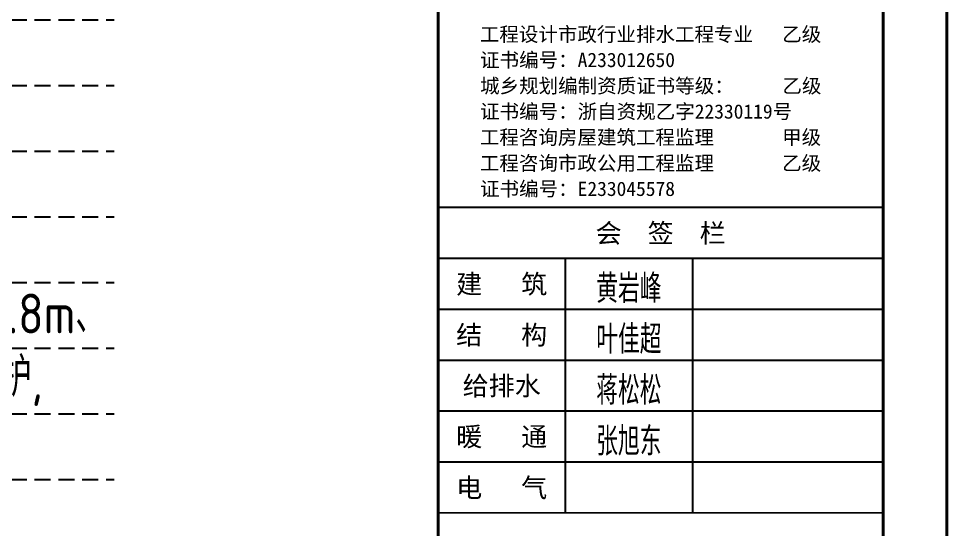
# Model space of a CAD drawing. Extents: x 40587477144 to 40590102100, y 3379967887 to 3381819730.
# Drawn here: x 40588392217 to 40588406840, y 3381109676 to 3381117702 of the extents above; entities that cross this region are included whole.
import ezdxf
from ezdxf.enums import TextEntityAlignment as Align

# ---------------------------------------------------------------- set-up
doc = ezdxf.new("R2010")
doc.units = 0
doc.header["$LTSCALE"] = 1000
doc.header["$MEASUREMENT"] = 0
doc.linetypes.add('HIDDEN', pattern=[0.375, 0.25, -0.125])
doc.layers.get('Defpoints').update_dxf_attribs({"color": 210})
for name, color, linetype in [('0-cxFrame', 155, 'Continuous'), ('qianming', 155, 'Continuous'), ('电气', 7, 'Continuous')]:
    doc.layers.add(name, color=color, linetype=linetype)
doc.layers.add('0-cxText', color=131, linetype='Continuous', lineweight=25)
doc.styles.add('BZHZ', font='bzxw', dxfattribs={"width": 0.8, "bigfont": 'bzhz'})
doc.styles.add('cx_biaoti', font='')
doc.styles.add('cx_tuming', font='simhei.ttf')
doc.styles.add('cx_tuqian1', font='')
doc.styles.add('GPS', font='gbenor.shx', dxfattribs={"width": 0.8, "bigfont": 'gbcbig.shx'})
doc.styles.add('黑体', font='simhei.ttf', dxfattribs={"height": 12})
doc.styles.get('cx_biaoti').set_extended_font_data('SimSun')
doc.styles.get('cx_tuqian1').set_extended_font_data('SimSun')

# ---------------------------------------------------------------- blocks, each defined once
blk = doc.blocks.new('zjcx_lan_huiqian(Dragon)')
for p, q in [((-7000, -800), (0, -800)), ((-5000, -800), (-5000, -4800)), ((-3000, -800), (-3000, -4800)), ((-7000, -1600), (0, -1600)), ((-7000, -2400), (0, -2400)), ((-7000, -3200), (0, -3200)), ((-7000, -4000), (0, -4000))]:
    blk.add_line(p, q)
at = {"const_width": 30}
blk.add_lwpolyline([(-7000, 0), (0, 0)], dxfattribs=at)
blk.add_lwpolyline([(-7000, 0), (0, 0), (0, -4800), (-7000, -4800)], close=True, dxfattribs=at)
at = {"style": 'cx_biaoti'}
for s, p in [('会  签  栏', (-3500, -400)), ('建   筑', (-6000, -1200)), ('结   构', (-6000, -2000)), ('给排水', (-6000, -2800)), ('暖   通', (-6000, -3600)), ('电   气', (-6000, -4400))]:
    blk.add_text(s, height=300, dxfattribs=at).set_placement(p, align=Align.MIDDLE)
blk = doc.blocks.new('T-汇签(Dragon)')
at = {"layer": '0-cxFrame'}
blk.add_blockref('zjcx_lan_huiqian(Dragon)', (0, 0), dxfattribs=at)
at = {"layer": 'qianming', "style": 'BZHZ', "width": 0.8}
for s, p in [('黄岩峰', (-4000, -1253)), ('叶佳超', (-4000, -2053)), ('蒋松松', (-4000, -2853)), ('张旭东', (-4000, -3653))]:
    blk.add_text(s, height=450, dxfattribs=at).set_placement(p, align=Align.MIDDLE)
blk = doc.blocks.new('zjcx_TT(Dragon)')
at = {"layer": '0-cxFrame', "const_width": 30}
blk.add_lwpolyline([(-7000, -10200), (0, -10200), (0, 0), (-7000, 0)], close=True, dxfattribs=at)
at = {"color": 7, "style": 'cx_biaoti'}
for s, p in [('工程设计市政行业排水工程专业   乙级', (-6344, -7594)), ('证书编号：A233012650', (-6340, -7997)), ('城乡规划编制资质证书等级：     乙级', (-6340, -8404)), ('证书编号：浙自资规乙字22330119号', (-6340, -8807)), ('工程咨询房屋建筑工程监理       甲级', (-6344, -9212)), ('工程咨询市政公用工程监理       乙级', (-6344, -9619)), ('证书编号：E233045578', (-6340, -10022))]:
    blk.add_text(s, height=225, dxfattribs=at).set_placement(p)
blk = doc.blocks.new('zjcx_T1(Dragon)')
at = {"layer": '0-cxFrame', "const_width": 50}
blk.add_lwpolyline([(-7000, 0), (0, 0), (0, 57400), (-7000, 57400)], close=True, dxfattribs=at)
at = {"layer": '0-cxFrame'}
for name, p in [('zjcx_TT(Dragon)', (0, 57400)), ('T-汇签(Dragon)', (0, 47200))]:
    blk.add_blockref(name, p, dxfattribs=at)
blk = doc.blocks.new('TK22.A1 L(Dragon)')
at = {"layer": '0-cxFrame', "color": 7, "const_width": 0.5}
blk.add_lwpolyline([(0, 0), (-841, 0), (-841, 594), (0, 594)], close=True, dxfattribs=at)
at = {"layer": '0-cxFrame', "const_width": 0.5}
for points in [[(-80, 10), (-821, 10), (-821, 584), (-80, 584)], [(-10, 10), (-80, 10), (-80, 584), (-10, 584)]]:
    blk.add_lwpolyline(points, close=True, dxfattribs=at)
at = {"layer": '0-cxFrame', "xscale": 0.01, "yscale": 0.01, "zscale": 0.01}
blk.add_blockref('zjcx_T1(Dragon)', (-10, 10), dxfattribs=at)
at = {"style": '黑体', "flags": 4}
blk.add_attdef('图幅', text='', height=3.3, dxfattribs=at).set_placement((-40, 3), align=Align.RIGHT)
at = {"layer": '0-cxText', "flags": 4}
for tag, height, style, p in [('建设单位', 3.5, 'cx_tuming', (-45, 240)), ('项目名称', 3.5, 'cx_tuming', (-45, 210)), ('子项名称', 3.5, 'cx_tuming', (-45, 180)), ('工程编号', 3.3, 'cx_tuqian1', (-35, 165)), ('图名1', 3.5, 'cx_tuming', (-45, 87)), ('图名2', 3.5, 'cx_tuming', (-45, 79)), ('图名3', 3.5, 'cx_tuming', (-45, 71)), ('出图日期', 3.3, 'cx_tuqian1', (-39, 60)), ('专业', 3.3, 'cx_tuqian1', (-55, 52)), ('图号', 3.3, 'cx_tuqian1', (-55, 44)), ('版次', 3.3, 'cx_tuqian1', (-20, 44))]:
    blk.add_attdef(tag, text='', height=height, dxfattribs=dict(at, style=style)).set_placement(p, align=Align.MIDDLE)
at = {"layer": 'Defpoints', "color": 6, "flags": 4}
for tag, height, style, p in [('tufu', 3.3, '黑体', (-12, 12)), ('dwfname', 4, 'cx_tuqian1', (-80, 3))]:
    blk.add_attdef(tag, text='', height=height, dxfattribs=dict(at, style=style)).set_placement(p, align=Align.RIGHT)

msp = doc.modelspace()

# ---------------------------------------------------------------- linework, layer by layer
at = {"layer": '电气', "color": 8, "linetype": 'HIDDEN'}
for p, q in [((40588364344.487282, 3381117680.436566), (40588393719.487282, 3381117680.436566)), ((40588364344.487282, 3381116649.186566), (40588393719.487282, 3381116649.186566)), ((40588364344.487282, 3381115617.936566), (40588393719.487282, 3381115617.936566)), ((40588364344.487282, 3381114586.686566), (40588393719.487282, 3381114586.686566)), ((40588364344.487282, 3381113555.436566), (40588393719.487282, 3381113555.436566)), ((40588364344.487282, 3381112524.186566), (40588393719.487282, 3381112524.186566)), ((40588364344.487282, 3381111492.936566), (40588393719.487282, 3381111492.936566)), ((40588364344.487282, 3381111492.936566), (40588393719.487282, 3381111492.936566)), ((40588364344.487282, 3381110461.686566), (40588393719.487282, 3381110461.686566))]:
    msp.add_line(p, q, dxfattribs=at)

# ---------------------------------------------------------------- block references
at = {"layer": '0-cxFrame', "xscale": 100, "yscale": 100, "zscale": 100}
msp.add_blockref('TK22.A1 L(Dragon)', (40588406814.652184, 3381066536.908061), dxfattribs=at)

# ---------------------------------------------------------------- texts
at = {"layer": '电气', "color": 120, "style": 'GPS'}
for s, p in [('3.电力电缆在建筑内可沿墙、楼板穿硬塑料管暗设;若明设需沿钢制桥架或线槽敷设.室外穿重型难燃塑料管敷设,在土层中埋深不小于0.8m、', (40588365419.047363, 3381112755.293037)), ('电缆在穿越消防通道或有机动车行驶停放的路面时应穿DN100钢管保护,两端超出路基1.0m,穿出地面向上2.5高范围内穿钢管保护,', (40588365894.254593, 3381111759.891482))]:
    msp.add_text(s, height=625, dxfattribs=at).set_placement(p)

doc.saveas('drawing.dxf')
